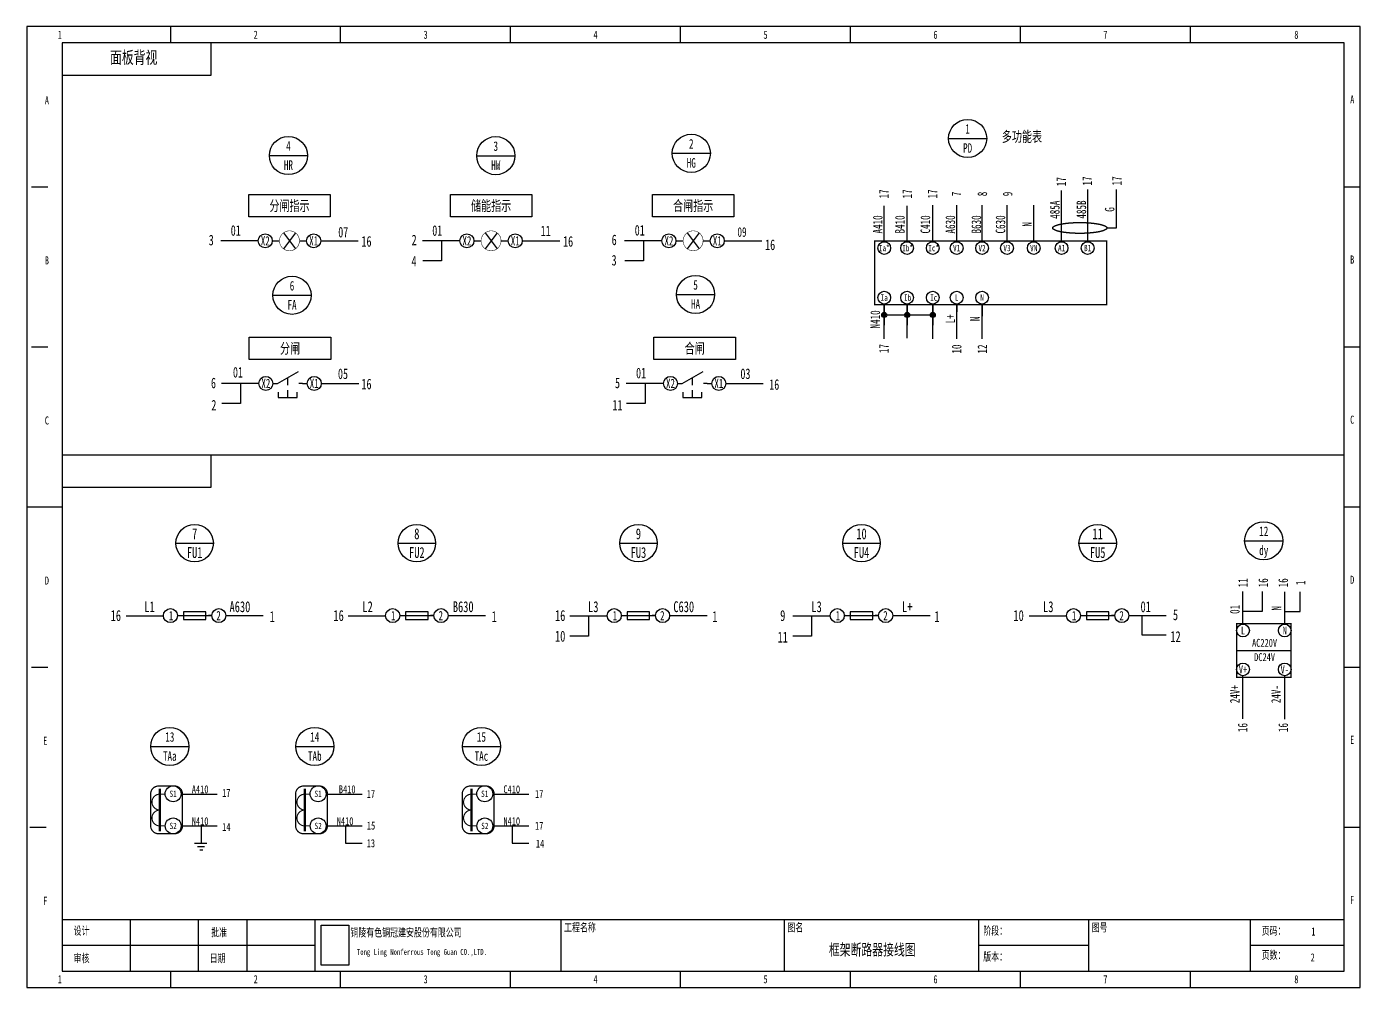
# Model space of a CAD drawing. Header units: millimetres. Extents: x 401220 to 2750366, y -101310 to 943175.
# Drawn here: x 1180077 to 1241658, y 68283 to 112675 of the extents above; entities that cross this region are included whole.
import ezdxf
from ezdxf.enums import TextEntityAlignment as Align

# ---------------------------------------------------------------- set-up
doc = ezdxf.new("R2010")
doc.units = ezdxf.units.MM
doc.linetypes.add('事故照明', pattern=[800, 600, 0, -200, 0])
doc.styles.add('IDQSTYLE', font='NSimSun.ttf', dxfattribs={"width": 0.7})

msp = doc.modelspace()

# ---------------------------------------------------------------- hatches: boundary and pattern name
h = msp.add_hatch(color=256)
h.dxf.hatch_style = 1
h.paths.add_polyline_path([(1219673.7, 99468.3), (1219673.7, 99238, 0.4142136), (1219788.9, 99353.1, 0.4142136)])
h.paths.add_polyline_path([(1219673.7, 99468.3, 0.4142136), (1219558.6, 99353.1, 0.4142136), (1219673.7, 99238)])
h = msp.add_hatch(color=256)
h.dxf.hatch_style = 1
h.paths.add_polyline_path([(1220846.2, 99353.1, 0.4142136), (1220731.1, 99468.3), (1220731.1, 99238, 0.4142136)])
h.paths.add_polyline_path([(1220731.1, 99468.3, 0.4142136), (1220616, 99353.1, 0.4142136), (1220731.1, 99238)])
h = msp.add_hatch(color=256)
h.dxf.hatch_style = 1
h.paths.add_polyline_path([(1222030.1, 99353.1, 0.4142136), (1221915, 99468.3), (1221915, 99238, 0.4142136)])
h.paths.add_polyline_path([(1221915, 99468.3, 0.4142136), (1221799.8, 99353.1, 0.4142136), (1221915, 99238)])

# ---------------------------------------------------------------- linework, layer by layer
at = {"ltscale": 4}
for p, q in [((1186728, 111928), (1186728, 112675.3)), ((1194575.1, 111928), (1194575.1, 112675.3)), ((1202422.2, 111928), (1202422.2, 112675.3)), ((1210269.3, 111928), (1210269.3, 112675.3)), ((1218116.4, 111928), (1218116.4, 112675.3)), ((1225963.5, 111928), (1225963.5, 112675.3)), ((1233810.6, 111928), (1233810.6, 112675.3)), ((1188596.3, 110433.3), (1188596.3, 111928)), ((1181720.8, 110433.3), (1188596.3, 110433.3)), ((1180300.8, 105276.7), (1181048.2, 105276.7)), ((1240910.3, 105276.7), (1241657.7, 105276.7)), ((1180300.8, 97878), (1181048.2, 97878)), ((1240910.3, 97878), (1241657.7, 97878)), ((1188594.2, 91400.6), (1188594.2, 92895.2)), ((1181718.6, 91400.6), (1188594.2, 91400.6)), ((1180076.6, 90479.3), (1181720.8, 90479.3)), ((1240910.3, 90479.3), (1241657.7, 90479.3)), ((1180300.8, 83080.6), (1181048.2, 83080.6)), ((1240910.3, 83080.6), (1241657.7, 83080.6)), ((1180226.1, 75681.9), (1180973.4, 75681.9)), ((1240910.3, 75681.9), (1241657.7, 75681.9)), ((1181720.8, 71422), (1240910.3, 71422)), ((1184859.6, 71422), (1184859.6, 69030.5)), ((1187998.4, 71422), (1187998.4, 69030.5)), ((1190240.5, 71422), (1190240.5, 69030.5)), ((1193379.3, 71422), (1193379.3, 69030.5)), ((1204738.9, 71422), (1204738.9, 69030.5)), ((1215052.3, 71422), (1215052.3, 69030.5)), ((1224020.4, 71422), (1224020.4, 69030.5)), ((1229102.3, 71422), (1229102.3, 69030.5)), ((1236575.7, 71422), (1236575.7, 69030.5)), ((1181720.8, 70226.3), (1193379.3, 70226.3)), ((1224020.4, 70226.3), (1229102.3, 70226.3)), ((1236575.7, 70226.3), (1240910.3, 70226.3)), ((1186728, 68283.2), (1186728, 69030.5)), ((1194575.1, 68283.2), (1194575.1, 69030.5)), ((1202422.2, 68283.2), (1202422.2, 69030.5)), ((1210269.3, 68283.2), (1210269.3, 69030.5)), ((1218116.4, 68283.2), (1218116.4, 69030.5)), ((1225963.5, 68283.2), (1225963.5, 69030.5)), ((1233810.6, 68283.2), (1233810.6, 69030.5))]:
    msp.add_line(p, q, dxfattribs=at)
for p, q in [((1222642.1, 107507.5), (1224405.7, 107507.5)), ((1191281.4, 106720.1), (1193045, 106720.1)), ((1200855.3, 106712.8), (1202618.9, 106712.8)), ((1209883.2, 106821.7), (1211646.8, 106821.7)), ((1190330.9, 104914.5), (1194094.6, 104914.5)), ((1190330.9, 103888.9), (1190330.9, 104914.5)), ((1194094.6, 104914.5), (1194094.6, 103888.9)), ((1199639.8, 104914.5), (1203403.5, 104914.5)), ((1199639.8, 103888.9), (1199639.8, 104914.5)), ((1203403.5, 104914.5), (1203403.5, 103888.9)), ((1208969, 104914.5), (1212732.7, 104914.5)), ((1208969, 103888.9), (1208969, 104914.5)), ((1212732.7, 104914.5), (1212732.7, 103888.9)), ((1227865.6, 103682.3), (1227865.6, 105107.3)), ((1229082, 103719), (1229082, 105144.1)), ((1230401.6, 103373.3), (1230401.6, 105144.1)), ((1219673.7, 102974.7), (1219673.7, 104399.7)), ((1219673.7, 102769.3), (1219673.7, 104194.3)), ((1220731.1, 102974.7), (1220731.1, 104399.7)), ((1220731.1, 102769.3), (1220731.1, 104194.3)), ((1221915, 103004.1), (1221915, 104429.1)), ((1221915, 102798.7), (1221915, 104223.7)), ((1223019.8, 103004.1), (1223019.8, 104429.1)), ((1223019.8, 102798.7), (1223019.8, 104223.7)), ((1224193.6, 103004.1), (1224193.6, 104429.1)), ((1224193.6, 102798.7), (1224193.6, 104223.7)), ((1225342.9, 103004.1), (1225342.9, 104429.1)), ((1225342.9, 102798.7), (1225342.9, 104223.7)), ((1226577.7, 103004.1), (1226577.7, 104429.1)), ((1226577.7, 102769.3), (1226577.7, 104194.3)), ((1227865.6, 102769.3), (1227865.6, 104194.3)), ((1229082, 102806), (1229082, 104231.1)), ((1194094.6, 103888.9), (1190330.9, 103888.9)), ((1203403.5, 103888.9), (1199639.8, 103888.9)), ((1212732.7, 103888.9), (1208969, 103888.9)), ((1220731.1, 102769.3), (1220731.1, 103722.9)), ((1221915, 102798.7), (1221915, 103752.3)), ((1221915, 102769.3), (1221915, 103722.9)), ((1223019.8, 102798.7), (1223019.8, 103752.3)), ((1223019.8, 102769.3), (1223019.8, 103722.9)), ((1224193.6, 102798.7), (1224193.6, 103752.3)), ((1224193.6, 102769.3), (1224193.6, 103722.9)), ((1225342.9, 102798.7), (1225342.9, 103752.3)), ((1225342.9, 102769.3), (1225342.9, 103722.9)), ((1226577.7, 102769.3), (1226577.7, 103722.9)), ((1227865.6, 102769.3), (1227865.6, 103722.9)), ((1229082, 102806), (1229082, 103759.7)), ((1191934.7, 103148.5), (1192487.9, 102410.8)), ((1201243.6, 103148.5), (1201796.8, 102410.8)), ((1210572.8, 103148.5), (1211126, 102410.8)), ((1226577.7, 102769.3), (1226577.7, 103304.9)), ((1227865.6, 102789.9), (1227865.6, 103325.5)), ((1229082, 102776.6), (1229082, 103312.3)), ((1229955.9, 103373.3), (1230401.6, 103373.3)), ((1190772, 102779.6), (1189043.2, 102779.6)), ((1191418.9, 102779.6), (1191635, 102779.6)), ((1191635, 102779.6), (1191750.3, 102779.6)), ((1192672.3, 102779.6), (1192787.6, 102779.6)), ((1192787.6, 102779.6), (1193003.7, 102779.6)), ((1193653.4, 102779.6), (1195382.3, 102779.6)), ((1200080.9, 102779.6), (1198352.1, 102779.6)), ((1199234.6, 102779.6), (1199234.6, 101855)), ((1200727.8, 102779.6), (1200943.9, 102779.6)), ((1200943.9, 102779.6), (1201059.2, 102779.6)), ((1201981.2, 102779.6), (1202096.5, 102779.6)), ((1202096.5, 102779.6), (1202312.6, 102779.6)), ((1202962.3, 102779.6), (1204691.2, 102779.6)), ((1209410.1, 102779.6), (1207681.3, 102779.6)), ((1208563.8, 102779.6), (1208563.8, 101855)), ((1210057, 102779.6), (1210273.1, 102779.6)), ((1210273.1, 102779.6), (1210388.4, 102779.6)), ((1211310.4, 102779.6), (1211425.7, 102779.6)), ((1211425.7, 102779.6), (1211641.8, 102779.6)), ((1212291.6, 102779.6), (1214020.4, 102779.6)), ((1199234.6, 101855), (1198373.1, 101855)), ((1208563.8, 101855), (1207702.3, 101855)), ((1191447.4, 100261.9), (1193211, 100261.9)), ((1210080.5, 100302.2), (1211844.1, 100302.2)), ((1219673.7, 99830), (1219673.7, 98876.3)), ((1219673.7, 98405), (1219673.7, 99830)), ((1220731.1, 98434.3), (1220731.1, 99859.4)), ((1220731.1, 99830), (1220731.1, 98876.3)), ((1221915, 99830), (1221915, 98876.3)), ((1221915, 98405), (1221915, 99830)), ((1223019.8, 99830), (1223019.8, 99503.4)), ((1223019.8, 98405), (1223019.8, 99830)), ((1224193.6, 99830), (1224193.6, 99294.4)), ((1224193.6, 98405), (1224193.6, 99830)), ((1219673.7, 98251.7), (1219673.7, 99676.7)), ((1219673.7, 99353.1), (1221915, 99353.1)), ((1220731.1, 98281.1), (1220731.1, 99706.1)), ((1221915, 98251.7), (1221915, 99676.7)), ((1223019.8, 98251.7), (1223019.8, 99676.7)), ((1224193.6, 98251.7), (1224193.6, 99676.7)), ((1190356.9, 98323.4), (1194120.7, 98323.4)), ((1190356.9, 97297.8), (1190356.9, 98323.4)), ((1194120.7, 98323.4), (1194120.7, 97297.8)), ((1209040, 98323.4), (1212803.8, 98323.4)), ((1209040, 97297.8), (1209040, 98323.4)), ((1212803.8, 98323.4), (1212803.8, 97297.8)), ((1194120.7, 97297.8), (1190356.9, 97297.8)), ((1191661.1, 96188.5), (1192632, 96744.3)), ((1212803.8, 97297.8), (1209040, 97297.8)), ((1210344.2, 96188.5), (1211315, 96744.3)), ((1190798.1, 96188.5), (1189069.3, 96188.5)), ((1189951.7, 96188.5), (1189951.7, 95263.9)), ((1191445, 96188.5), (1191661.1, 96188.5)), ((1192134.5, 96112.3), (1192134.5, 96451.4)), ((1192813.7, 96188.5), (1192641.7, 96188.5)), ((1192813.7, 96188.5), (1193029.8, 96188.5)), ((1193679.5, 96188.5), (1195408.4, 96188.5)), ((1209481.2, 96188.5), (1207752.3, 96188.5)), ((1208634.8, 96188.5), (1208634.8, 95263.9)), ((1210128.1, 96188.5), (1210344.2, 96188.5)), ((1210817.6, 96112.3), (1210817.6, 96451.4)), ((1211496.7, 96188.5), (1211324.8, 96188.5)), ((1211496.7, 96188.5), (1211712.8, 96188.5)), ((1212362.6, 96188.5), (1214091.4, 96188.5)), ((1191695.2, 95787.4), (1191695.2, 95540)), ((1191695.2, 95540), (1192573.7, 95540)), ((1192134.5, 95540), (1192134.5, 95879.1)), ((1192573.7, 95540), (1192573.7, 95787.4)), ((1210378.3, 95787.4), (1210378.3, 95540)), ((1210378.3, 95540), (1211256.8, 95540)), ((1210817.6, 95540), (1210817.6, 95879.1)), ((1211256.8, 95540), (1211256.8, 95787.4)), ((1189951.7, 95263.9), (1189090.3, 95263.9)), ((1208634.8, 95263.9), (1207773.4, 95263.9)), ((1181720.8, 92895.2), (1240910.3, 92895.2)), ((1186968.6, 88808.6), (1188697.4, 88808.6)), ((1197228, 88808.6), (1198956.9, 88808.6)), ((1207460.3, 88808.6), (1209189.1, 88808.6)), ((1217760, 88808.6), (1219488.9, 88808.6)), ((1228665.5, 88808.6), (1230394.3, 88808.6)), ((1236316.6, 88918.3), (1238080.2, 88918.3)), ((1236239.5, 85066), (1236239.5, 86580.6)), ((1237134.7, 85659.9), (1237134.7, 86580.6)), ((1238170.6, 85047.8), (1238170.6, 86562.4)), ((1238883.5, 85645.1), (1238883.5, 86562.4)), ((1187311.6, 85631.9), (1187311.6, 85286.1)), ((1188348.9, 85631.9), (1187311.6, 85631.9)), ((1188348.9, 85286.1), (1188348.9, 85631.9)), ((1197571, 85631.9), (1197571, 85286.1)), ((1198608.3, 85631.9), (1197571, 85631.9)), ((1198608.3, 85286.1), (1198608.3, 85631.9)), ((1207803.3, 85631.9), (1207803.3, 85286.1)), ((1208840.6, 85631.9), (1207803.3, 85631.9)), ((1208840.6, 85286.1), (1208840.6, 85631.9)), ((1218103, 85631.9), (1218103, 85286.1)), ((1219140.3, 85631.9), (1218103, 85631.9)), ((1219140.3, 85286.1), (1219140.3, 85631.9)), ((1229008.5, 85631.9), (1229008.5, 85286.1)), ((1230045.8, 85631.9), (1229008.5, 85631.9)), ((1230045.8, 85286.1), (1230045.8, 85631.9)), ((1236239.5, 85659.9), (1237134.7, 85659.9)), ((1238170.6, 85645.1), (1238883.5, 85645.1)), ((1186393, 85439.4), (1184664.2, 85439.4)), ((1187073.7, 85459), (1187040.3, 85459)), ((1187073.7, 85459), (1187311.6, 85459)), ((1187311.6, 85459), (1188348.9, 85459)), ((1187311.6, 85286.1), (1188348.9, 85286.1)), ((1188348.9, 85459), (1188598.8, 85459)), ((1188625.1, 85459), (1188470.7, 85459)), ((1189273, 85459.6), (1191001.8, 85459.6)), ((1196652.5, 85439.4), (1194923.6, 85439.4)), ((1197333.1, 85459), (1197299.8, 85459)), ((1197333.1, 85459), (1197571, 85459)), ((1197571, 85459), (1198608.3, 85459)), ((1197571, 85286.1), (1198608.3, 85286.1)), ((1198608.3, 85459), (1198858.2, 85459)), ((1198884.6, 85459), (1198730.1, 85459)), ((1199532.4, 85459.6), (1201261.3, 85459.6)), ((1206884.7, 85439.4), (1205155.9, 85439.4)), ((1206020.3, 85439.4), (1206020.3, 84512.3)), ((1207565.4, 85459), (1207532, 85459)), ((1207565.4, 85459), (1207803.3, 85459)), ((1207803.3, 85459), (1208840.6, 85459)), ((1207803.3, 85286.1), (1208840.6, 85286.1)), ((1208840.6, 85459), (1209090.5, 85459)), ((1209116.8, 85459), (1208962.4, 85459)), ((1209764.7, 85459.6), (1211493.5, 85459.6)), ((1217184.5, 85439.4), (1215455.6, 85439.4)), ((1216320, 85439.4), (1216320, 84512.3)), ((1217865.1, 85459), (1217831.8, 85459)), ((1217865.1, 85459), (1218103, 85459)), ((1218103, 85459), (1219140.3, 85459)), ((1218103, 85286.1), (1219140.3, 85286.1)), ((1219140.3, 85459), (1219390.2, 85459)), ((1219416.5, 85459), (1219262.1, 85459)), ((1220064.4, 85459.6), (1221793.3, 85459.6)), ((1228089.9, 85439.4), (1226361.1, 85439.4)), ((1228770.6, 85459), (1228737.2, 85459)), ((1228770.6, 85459), (1229008.5, 85459)), ((1229008.5, 85459), (1230045.8, 85459)), ((1229008.5, 85286.1), (1230045.8, 85286.1)), ((1230045.8, 85459), (1230295.7, 85459)), ((1230322, 85459), (1230167.6, 85459)), ((1230969.9, 85459.6), (1232698.7, 85459.6)), ((1231562.7, 85459.6), (1231562.7, 84575.8)), ((1206020.3, 84512.3), (1205155.9, 84512.3)), ((1216320, 84512.3), (1215455.6, 84512.3)), ((1231562.7, 84575.8), (1232698.7, 84575.8)), ((1235945.6, 83844.8), (1238461.8, 83844.8)), ((1236239.5, 81164.3), (1236239.5, 82678.9)), ((1238170.6, 81146.1), (1238170.6, 82660.7)), ((1236239.5, 80689.1), (1236239.5, 82203.7)), ((1238170.6, 80670.9), (1238170.6, 82185.5)), ((1185803.7, 79413.2), (1187567.3, 79413.2)), ((1192498.3, 79413.2), (1194261.9, 79413.2)), ((1200193.3, 79413.2), (1201956.9, 79413.2)), ((1187209.7, 77215.7), (1188163.4, 77215.7)), ((1187622.8, 77215.7), (1188576.5, 77215.7)), ((1187655.1, 77215.7), (1188608.8, 77215.7)), ((1187920.1, 77215.7), (1188873.7, 77215.7)), ((1193904.3, 77215.7), (1194857.9, 77215.7)), ((1194317.4, 77215.7), (1195271, 77215.7)), ((1194349.7, 77215.7), (1195303.3, 77215.7)), ((1194614.6, 77215.7), (1195568.3, 77215.7)), ((1201599.3, 77215.7), (1202553, 77215.7)), ((1202012.4, 77215.7), (1202966.1, 77215.7)), ((1202044.7, 77215.7), (1202998.4, 77215.7)), ((1202309.7, 77215.7), (1203263.3, 77215.7)), ((1187209.7, 75740.1), (1188163.4, 75740.1)), ((1187622.8, 75740.1), (1188576.5, 75740.1)), ((1187655.1, 75740.1), (1188608.8, 75740.1)), ((1187920.1, 75740.1), (1188873.7, 75740.1)), ((1188132, 75740.1), (1188132, 74952.8)), ((1193904.3, 75740.1), (1194857.9, 75740.1)), ((1194317.4, 75740.1), (1195271, 75740.1)), ((1194349.7, 75740.1), (1195303.3, 75740.1)), ((1194614.6, 75740.1), (1195568.3, 75740.1)), ((1194794.2, 75740.1), (1194794.2, 74952.8)), ((1201599.3, 75740.1), (1202553, 75740.1)), ((1202012.4, 75740.1), (1202966.1, 75740.1)), ((1202044.7, 75740.1), (1202998.4, 75740.1)), ((1202309.7, 75740.1), (1203263.3, 75740.1)), ((1202489.3, 75740.1), (1202489.3, 74952.8)), ((1187822, 74952.8), (1188392.3, 74952.8)), ((1187961.5, 74796), (1188286.4, 74796)), ((1188069.6, 74634.9), (1188210.6, 74634.9)), ((1194794.2, 74952.8), (1195568.3, 74952.8)), ((1202489.3, 74952.8), (1203263.3, 74952.8))]:
    msp.add_line(p, q)
for points in [[(1180076.6, 68283.2), (1241657.7, 68283.2), (1241657.7, 112675.3), (1180076.6, 112675.3)], [(1181720.8, 69030.5), (1240910.3, 69030.5), (1240910.3, 111928), (1181720.8, 111928)]]:
    msp.add_lwpolyline(points, close=True, dxfattribs=at)
for points, const_width in [([(1191750.3, 102779.6, 1), (1192672.3, 102779.6, 1)], 23.1), ([(1201059.2, 102779.6, 1), (1201981.2, 102779.6, 1)], 23.1), ([(1210388.4, 102779.6, 1), (1211310.4, 102779.6, 1)], 23.1), ([(1186167.7, 75381.5), (1186902.6, 75381.5, 0.4142136), (1187270, 75748.9), (1187270, 77218.6, 0.4142136), (1186902.6, 77586), (1186167.7, 77586, 0.4142136), (1185800.3, 77218.6), (1185800.3, 75748.9, 0.4142136)], 58.8), ([(1192862.3, 75381.5), (1193597.1, 75381.5, 0.4142136), (1193964.5, 75748.9), (1193964.5, 77218.6, 0.4142136), (1193597.1, 77586), (1192862.3, 77586, 0.4142136), (1192494.8, 77218.6), (1192494.8, 75748.9, 0.4142136)], 58.8), ([(1200557.3, 75381.5), (1201292.2, 75381.5, 0.4142136), (1201659.6, 75748.9), (1201659.6, 77218.6, 0.4142136), (1201292.2, 77586), (1200557.3, 77586, 0.4142136), (1200189.9, 77218.6), (1200189.9, 75748.9, 0.4142136)], 58.8)]:
    msp.add_lwpolyline(points, format="xyb", close=True, dxfattribs=dict(const_width=const_width))
for points in [[(1192487.9, 103148.5), (1191934.7, 102410.8)], [(1201796.8, 103148.5), (1201243.6, 102410.8)], [(1211126, 103148.5), (1210572.8, 102410.8)]]:
    msp.add_lwpolyline(points)
msp.add_lwpolyline([(1219232.8, 102769.3, 58.8, 58.8, 0), (1219232.8, 99830, 58.8, 58.8, 0), (1229947.2, 99830, 58.8, 58.8, 0), (1229947.2, 102769.3, 58.8, 58.8, 0)], format="xyseb", close=True)
at = {"const_width": 58.8}
msp.add_lwpolyline([(1235945.6, 82605.4), (1238461.8, 82605.4), (1238461.8, 85084.2), (1235945.6, 85084.2)], close=True, dxfattribs=at)
at = {"color": 7, "const_width": 51.4}
for points in [[(1186228.5, 76476.4, -1), (1186228.5, 77211.3), (1186473.4, 77211.3)], [(1192923, 76476.4, -1), (1192923, 77211.3), (1193167.9, 77211.3)], [(1200618.1, 76476.4, -1), (1200618.1, 77211.3), (1200863, 77211.3)], [(1186473.4, 75741.6), (1186228.5, 75741.6, -1), (1186228.5, 76476.4, -2.4142136)], [(1193167.9, 75741.6), (1192923, 75741.6, -1), (1192923, 76476.4, -2.4142136)], [(1200863, 75741.6), (1200618.1, 75741.6, -1), (1200618.1, 76476.4, -2.4142136)]]:
    msp.add_lwpolyline(points, format="xyb", dxfattribs=at)
at = {"color": 7, "const_width": 102.9}
for points in [[(1186228.5, 75496.7), (1186228.5, 77456.2)], [(1192923, 75496.7), (1192923, 77456.2)], [(1200618.1, 75496.7), (1200618.1, 77456.2)]]:
    msp.add_lwpolyline(points, dxfattribs=at)
msp.add_lwpolyline([(1193671.7, 71150.4), (1194947.2, 71150.4), (1194947.2, 69301.6), (1193671.7, 69301.6)], close=True)
for centre, radius in [((1223523.9, 107507.5), 881.8), ((1192163.2, 106720.1), 881.8), ((1201737.1, 106712.8), 881.8), ((1210765, 106821.7), 881.8), ((1191094.7, 102779.6), 324.2), ((1193327.8, 102779.6), 324.2), ((1200403.7, 102779.6), 324.2), ((1202636.7, 102779.6), 324.2), ((1209732.9, 102779.6), 324.2), ((1211966, 102779.6), 324.2), ((1219673.7, 102446), 293.9), ((1220731.1, 102446), 293.9), ((1221915, 102446), 293.9), ((1223019.8, 102446), 293.9), ((1224193.6, 102446), 293.9), ((1225342.9, 102446), 293.9), ((1226577.7, 102446), 293.9), ((1227865.6, 102446), 293.9), ((1229067.3, 102446), 293.9), ((1192329.2, 100261.9), 881.8), ((1210962.3, 100302.2), 881.8), ((1219673.7, 100153.3), 293.9), ((1220731.1, 100153.3), 293.9), ((1221915, 100153.3), 293.9), ((1223019.8, 100153.3), 293.9), ((1224193.6, 100153.3), 293.9), ((1219673.7, 99353.1), 115.1), ((1220731.1, 99353.1), 115.1), ((1221915, 99353.1), 115.1), ((1191120.8, 96188.5), 324.2), ((1193353.9, 96188.5), 324.2), ((1209803.9, 96188.5), 324.2), ((1212037, 96188.5), 324.2), ((1187833, 88808.6), 864.4), ((1198092.4, 88808.6), 864.4), ((1208324.7, 88808.6), 864.4), ((1218624.4, 88808.6), 864.4), ((1229529.9, 88808.6), 864.4), ((1237198.4, 88918.3), 881.8), ((1186716.2, 85459), 324.2), ((1188949.3, 85459), 324.2), ((1196975.6, 85459), 324.2), ((1199208.7, 85459), 324.2), ((1207207.9, 85459), 324.2), ((1209441, 85459), 324.2), ((1217507.6, 85459), 324.2), ((1219740.7, 85459), 324.2), ((1228413.1, 85459), 324.2), ((1230646.2, 85459), 324.2), ((1236239.5, 84772), 293.9), ((1238167.8, 84772), 293.9), ((1236239.5, 82972.8), 293.9), ((1238167.8, 82972.8), 293.9), ((1186685.5, 79413.2), 881.8), ((1193380.1, 79413.2), 881.8), ((1201075.1, 79413.2), 881.8), ((1186839, 77227.2), 367.4), ((1193533.5, 77227.2), 367.4), ((1201228.6, 77227.2), 367.4), ((1186841.5, 75741.6), 367.4), ((1193536, 75741.6), 367.4), ((1201231.1, 75741.6), 367.4)]:
    msp.add_circle(centre, radius)
at = {"linetype": '事故照明'}
msp.add_ellipse((1228705.8, 103373.3), major_axis=(1250.1, 0), ratio=0.2014135, dxfattribs=at)
for p in [(1192211.3, 102779.6), (1201520.2, 102779.6), (1210849.4, 102779.6)]:
    msp.add_point(p)

# ---------------------------------------------------------------- texts
at = {"style": 'IDQSTYLE', "width": 0.7}
for s, p in [('1', (1181608.7, 112002.7)), ('2', (1190651.5, 112002.7)), ('3', (1198498.6, 112002.7)), ('4', (1206345.7, 112002.7)), ('5', (1214192.8, 112002.7)), ('6', (1222039.9, 112002.7)), ('7', (1229887, 112002.7)), ('8', (1238705.7, 112002.7)), ('A', (1181010.8, 108976)), ('A', (1241284, 109013.4)), ('B', (1181010.8, 101577.3)), ('B', (1241284, 101614.7)), ('C', (1181010.8, 94178.6)), ('C', (1241284, 94216)), ('D', (1181010.8, 86779.9)), ('D', (1241284, 86817.3)), ('E', (1180936.1, 79381.2)), ('E', (1241284, 79418.6)), ('F', (1180936.1, 71982.5)), ('F', (1241284, 72019.9)), ('1', (1181608.7, 68357.9)), ('2', (1190651.5, 68357.9)), ('3', (1198498.6, 68357.9)), ('4', (1206345.7, 68357.9)), ('5', (1214192.8, 68357.9)), ('6', (1222039.9, 68357.9)), ('7', (1229887, 68357.9)), ('8', (1238705.7, 68357.9))]:
    msp.add_text(s, height=374.4, dxfattribs=at).set_placement(p, align=Align.BOTTOM_CENTER)
for s, height, p in [('面板背视', 573.17, (1185018, 111264.6)), ('L', 367.4, (1236239.5, 84772)), ('AC220V', 367.42, (1237236, 84203)), ('N', 367.4, (1238167.8, 84772)), ('V+', 367.42, (1236239.5, 82972.8)), ('DC24V', 367.42, (1237236, 83541.3)), ('V-', 367.42, (1238167.8, 82972.8))]:
    msp.add_text(s, height=height, dxfattribs=at).set_placement(p, align=Align.MIDDLE)
for s, height, p in [('1', 440.9, (1223523.9, 107948.4)), ('多功能表', 486.24, (1226032.4, 107597)), ('4', 440.9, (1192163.2, 107161)), ('3', 440.9, (1201737.1, 107153.7)), ('2', 440.9, (1210765, 107262.6)), ('PD', 440.9, (1223523.9, 107066.6)), ('HG', 440.9, (1210765, 106380.8)), ('HR', 440.9, (1192163.2, 106279.2)), ('HW', 440.9, (1201737.1, 106271.9)), ('分闸指示', 486.24, (1192212.7, 104400.6)), ('储能指示', 486.24, (1201521.6, 104400.6)), ('合闸指示', 486.24, (1210850.8, 104400.6)), ('01', 486.24, (1189730.8, 103257.4)), ('01', 486.24, (1199035.3, 103254.2)), ('11', 486.24, (1204042.8, 103237.8)), ('01', 486.24, (1208384.2, 103267.6)), ('3', 486.2, (1188598.6, 102813.5)), ('X2', 432.21, (1191094.7, 102779.6)), ('X1', 432.21, (1193327.8, 102779.6)), ('07', 486.24, (1194694, 103180.4)), ('16', 486.24, (1195768.1, 102754)), ('2', 486.2, (1197968.2, 102818)), ('X2', 432.21, (1200403.7, 102779.6)), ('X1', 432.21, (1202636.7, 102779.6)), ('16', 486.24, (1205077, 102754)), ('6', 486.2, (1207205.1, 102824.2)), ('X2', 432.21, (1209732.9, 102779.6)), ('X1', 432.21, (1211966, 102779.6)), ('09', 440.9, (1213107.4, 103186)), ('16', 486.24, (1214406.2, 102596.9)), ('Ia*', 293.93, (1219673.7, 102446)), ('Ib*', 293.93, (1220754.6, 102446)), ('Ic*', 293.93, (1221957.3, 102446)), ('V1', 293.93, (1223019.8, 102446)), ('V2', 293.93, (1224193.6, 102446)), ('V3', 293.93, (1225342.9, 102446)), ('VN', 293.93, (1226577.7, 102446)), ('A1', 293.93, (1227865.6, 102446)), ('B1', 293.93, (1229067.3, 102446)), ('4', 486.2, (1197962.5, 101836.5)), ('3', 486.2, (1207199.4, 101882.6)), ('6', 440.9, (1192329.2, 100702.8)), ('5', 440.9, (1210962.3, 100743.1)), ('FA', 440.9, (1192329.2, 99821)), ('HA', 440.9, (1210962.3, 99861.3)), ('Ia', 293.93, (1219673.7, 100153.3)), ('Ib', 293.93, (1220754.6, 100153.3)), ('Ic', 293.93, (1221957.3, 100153.3)), ('L', 293.9, (1223019.8, 100153.3)), ('N', 293.9, (1224193.6, 100153.3)), ('分闸', 486.24, (1192238.8, 97809.5)), ('合闸', 486.24, (1210921.9, 97809.5)), ('01', 486.24, (1189833, 96706.3)), ('05', 486.24, (1194681, 96636.1)), ('01', 486.24, (1208446.3, 96670.7)), ('03', 486.24, (1213265, 96637.4)), ('6', 486.2, (1188701.8, 96212)), ('X2', 432.21, (1191120.8, 96188.5)), ('X1', 432.21, (1193353.9, 96188.5)), ('16', 486.24, (1195768.1, 96162.8)), ('5', 486.2, (1207357.4, 96212)), ('X2', 432.21, (1209803.9, 96188.5)), ('X1', 432.21, (1212037, 96188.5)), ('16', 486.24, (1214595.8, 96139.4)), ('2', 486.2, (1188720, 95188.3)), ('11', 486.24, (1207357.4, 95184.3)), ('7', 504.2, (1187833, 89240.8)), ('8', 504.2, (1198092.4, 89240.8)), ('9', 504.2, (1208324.7, 89240.8)), ('10', 504.25, (1218624.4, 89240.8)), ('11', 504.25, (1229529.9, 89240.8)), ('12', 440.9, (1237198.4, 89359.2)), ('dy', 440.9, (1237198.4, 88477.4)), ('FU1', 504.25, (1187833, 88376.4)), ('FU2', 504.25, (1198092.4, 88376.4)), ('FU3', 504.25, (1208324.7, 88376.4)), ('FU4', 504.25, (1218624.4, 88376.4)), ('FU5', 504.25, (1229529.9, 88376.4)), ('16', 504.25, (1184193.7, 85463.6)), ('L1', 504.25, (1185748.7, 85872.2)), ('A630', 504.25, (1189924.7, 85872.2)), ('1', 504.2, (1191412.6, 85413.6)), ('16', 504.25, (1194479.7, 85463.6)), ('L2', 504.25, (1195818.2, 85872.2)), ('B630', 504.25, (1200232.9, 85872.2)), ('1', 504.2, (1201663, 85413.6)), ('16', 504.25, (1204709.9, 85463.6)), ('L3', 504.25, (1206240.1, 85872.2)), ('C630', 504.25, (1210415.8, 85872.2)), ('1', 504.2, (1211853.1, 85413.6)), ('9', 504.2, (1214989.6, 85463.6)), ('L3', 504.25, (1216550.2, 85872.2)), ('L+', 504.25, (1220738.5, 85872.2)), ('1', 504.2, (1222108.2, 85413.6)), ('10', 504.25, (1225878.8, 85463.6)), ('L3', 504.25, (1227248.9, 85872.2)), ('01', 504.25, (1231748.8, 85872.2)), ('5', 504.2, (1233123.5, 85500)), ('10', 504.25, (1204709.9, 84509.3)), ('11', 504.25, (1214989.6, 84467.6)), ('12', 504.25, (1233123.5, 84489.6)), ('13', 440.9, (1186685.5, 79854.1)), ('14', 440.9, (1193380.1, 79854.1)), ('15', 440.9, (1201075.1, 79854.1)), ('TAa', 440.9, (1186685.5, 78972.3)), ('TAb', 440.9, (1193380.1, 78972.3)), ('TAc', 440.9, (1201075.1, 78972.3)), ('A410', 367.42, (1188085.7, 77436.1)), (' B410', 367.42, (1194780.3, 77436.1)), ('C410', 367.42, (1202475.3, 77436.1)), ('S1', 293.93, (1186839, 77227.2)), ('17', 367.42, (1189293, 77268.2)), ('S1', 293.93, (1193533.5, 77227.2)), ('17', 367.42, (1195969.7, 77219.6)), ('S1', 293.93, (1201228.6, 77227.2)), ('17', 367.42, (1203740.9, 77219.6)), ('S2', 293.93, (1186841.5, 75741.6)), ('N410', 367.42, (1188085.7, 75960.6)), ('14', 367.42, (1189295.4, 75695)), ('S2', 293.93, (1193536, 75741.6)), ('N410', 367.42, (1194780.3, 75960.6)), ('15', 367.42, (1195978.2, 75759.4)), ('S2', 293.93, (1201231.1, 75741.6)), ('N410', 367.42, (1202475.3, 75960.6)), ('17', 367.42, (1203740.9, 75748.8)), ('13', 367.42, (1195970.4, 74943.4)), ('14', 367.42, (1203783.9, 74922)), ('框架断路器接线图', 524.19, (1219121.7, 70024.4))]:
    msp.add_text(s, height=height, dxfattribs=at).set_placement(p, align=Align.MIDDLE_CENTER)
for s, p in [('PMC-530A', (1222642.1, 107507.5)), ('CJK22-DP AC220V', (1191281.4, 106720.1)), ('CJK22-DP AC220V', (1200855.3, 106712.8)), ('CJK22-DP AC220V', (1209883.2, 106821.7)), ('CJK22-11P', (1191447.4, 100261.9)), ('CJK22-11P', (1210080.5, 100302.2)), ('框架断路器配套', (1236316.6, 88918.3)), ('框架断路器配套', (1185803.7, 79413.2)), ('框架断路器配套', (1192498.3, 79413.2)), ('框架断路器配套', (1200193.3, 79413.2))]:
    msp.add_text(s, height=0.147, dxfattribs=at).set_placement(p, align=Align.MIDDLE_LEFT)
for s, p in [('17', (1227849.9, 105513.4)), ('17', (1229047.9, 105543.3)), ('17', (1230411.1, 105548.3)), ('17', (1219658, 104944.7)), ('17', (1220739.4, 104944.7)), ('17', (1221904.6, 104944.7)), ('7', (1223005.4, 104944.7)), ('8', (1224201, 104944.7)), ('9', (1225370.7, 104944.7)), ('485A', (1227548.2, 104216.1)), ('485B', (1228774.4, 104225.6)), ('G', (1230082.6, 104225.6)), ('A410', (1219371.3, 103537)), ('B410', (1220397.4, 103537)), ('C410', (1221572, 103537)), ('A630', (1222724.7, 103537)), ('B630', (1223925.2, 103537)), ('C630', (1225039.9, 103537)), ('N', (1226263.9, 103537)), ('N410', (1219256.2, 99147.6)), ('L+', (1222724.7, 99174.2)), ('N', (1223862.2, 99174.2)), ('17', (1219658, 97798.2)), ('10', (1223017.3, 97778.1)), ('12', (1224202.7, 97778.1)), ('11', (1236238.8, 86976.3)), ('16', (1237172.4, 86976.3)), ('16', (1238091.9, 86976.3)), ('1', (1238901.1, 86976.3)), ('01', (1235859.6, 85750.1)), ('N', (1237787.8, 85801.2)), ('24V+', (1235859.6, 81833.3)), ('24V-', (1237765.2, 81833.3)), ('16', (1236224.6, 80287.2)), ('16', (1238096.9, 80287.2))]:
    msp.add_text(s, height=440.9, rotation=90, dxfattribs=at).set_placement(p, align=Align.MIDDLE_CENTER)
for s, p in [('1', (1186642.1, 85242.9)), ('2', (1188834, 85242.9)), ('1', (1196901.5, 85242.9)), ('2', (1199093.5, 85242.9)), ('1', (1207133.8, 85242.9)), ('2', (1209325.7, 85242.9)), ('1', (1217433.5, 85242.9)), ('2', (1219625.4, 85242.9)), ('1', (1228339, 85242.9)), ('2', (1230530.9, 85242.9))]:
    msp.add_text(s, height=432.2, dxfattribs=at).set_placement(p)
for s, p in [('设计', (1182243.9, 70600)), ('批准', (1188596.3, 70525.2)), ('工程名称', (1204888.4, 70749.4)), ('图名', (1215201.7, 70749.4)), ('阶段：', (1224244.6, 70600)), ('图号', (1229251.8, 70749.4)), ('页码：', (1237098.9, 70600)), ('审核', (1182243.9, 69329.5)), ('日期', (1188521.6, 69329.5)), ('版本：', (1224244.6, 69404.2)), ('页数：', (1237098.9, 69478.9))]:
    msp.add_text(s, height=374.42, dxfattribs=at).set_placement(p, align=Align.BOTTOM_LEFT)
for s, height, p in [('铜陵有色铜冠建安股份有限公司', 374.419, (1195025.1, 71005.7)), ('Tong Ling Nonferrous Tong Guan CO.,LTD.', 269.581, (1195324, 70055.1))]:
    msp.add_text(s, height=height, dxfattribs=at).set_placement(p, align=Align.TOP_LEFT)
for s, p in [('1', (1239490.4, 70674.7)), ('2', (1239460.5, 69478.9))]:
    msp.add_text(s, height=374.4, dxfattribs=at).set_placement(p, align=Align.CENTER)

doc.saveas('drawing.dxf')
